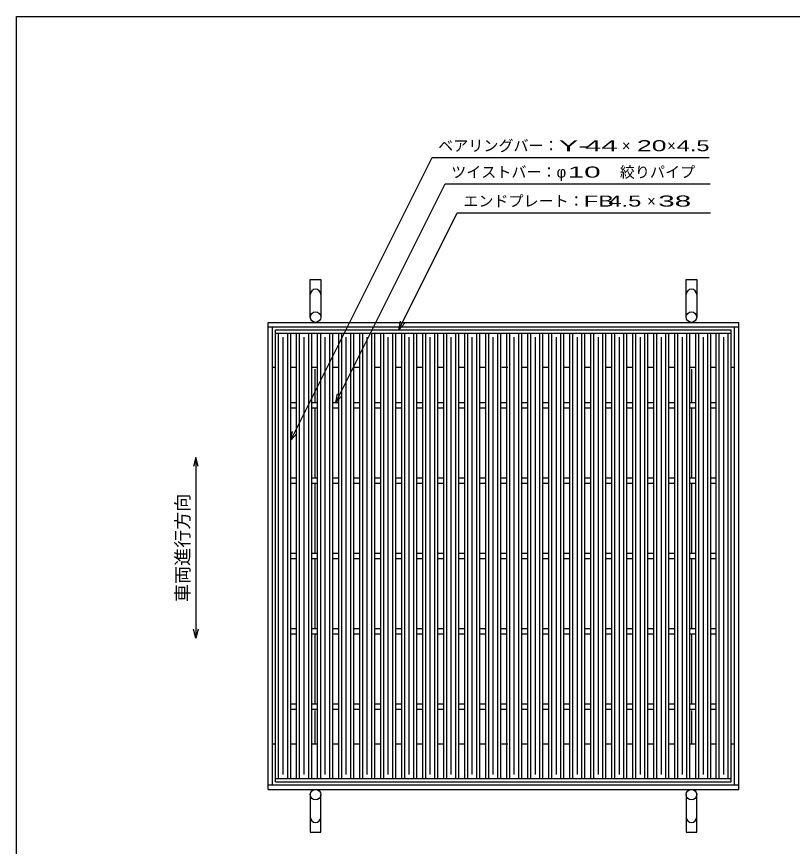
# Model space of a CAD drawing. Units: millimetres, scale not verified. Extents: x -1456 to 1379, y -1028 to 847.
# Drawn here: x -1389 to -359, y -255 to 847 of the extents above; entities that cross this region are included whole.
import ezdxf
from ezdxf.enums import TextEntityAlignment as Align

# ---------------------------------------------------------------- set-up
doc = ezdxf.new("R2010")
doc.units = ezdxf.units.MM
doc.header["$LTSCALE"] = 8
for name, color, linetype, lineweight in [('0_2', 150, 'Continuous', 25), ('16', 3, 'Continuous', 25), ('19', 6, 'Continuous', 25), ('22', 2, 'Continuous', 25)]:
    doc.layers.add(name, color=color, linetype=linetype, lineweight=lineweight)
doc.styles.add('ベクトル', font='')
doc.styles.get('ベクトル').set_extended_font_data('ベクトル')

msp = doc.modelspace()

# ---------------------------------------------------------------- linework, layer by layer
at = {"layer": '0_2'}
for p, q in [((-1388.8, -912.8), (-1388.8, 847.2)), ((-1388.8, 847.2), (1379.2, 847.2))]:
    msp.add_line(p, q, dxfattribs=at)
at = {"layer": '0_2', "color": 4}
for p, q in [((-1150.9, 261.866), (-1154.1, 249.866)), ((-1147.7, 249.866), (-1150.9, 261.866)), ((-1150.9, 261.866), (-1150.9, 21.866)), ((-1150.9, 21.866), (-1154.1, 33.866)), ((-1147.7, 33.866), (-1150.9, 21.866))]:
    msp.add_line(p, q, dxfattribs=at)
at = {"layer": '16'}
for p, q in [((-1044.9, 431.2), (-439.9, 431.2)), ((-1044.9, 426.7), (-1044.9, 431.2)), ((-439.9, 426.7), (-439.9, 431.2)), ((-1044.9, 426.7), (-439.9, 426.7)), ((-1044.9, -164.3), (-1044.9, 426.7)), ((-1044.9, 426.7), (-1024.9, 426.7)), ((-1040.9, -164.3), (-1040.9, 426.7)), ((-1034.9, -159.3), (-1034.9, 421.7)), ((-1028.9, -164.3), (-1028.9, 426.7)), ((-1024.9, -164.3), (-1024.9, 426.7)), ((-1017, -164.3), (-1017, 426.7)), ((-1017, 426.7), (-997, 426.7)), ((-1013, -164.3), (-1013, 426.7)), ((-1007, -159.3), (-1007, 421.7)), ((-1001, -164.3), (-1001, 426.7)), ((-997, -164.3), (-997, 426.7)), ((-989.1, -164.3), (-989.1, 426.7)), ((-989.1, 426.7), (-969.1, 426.7)), ((-985.1, -164.3), (-985.1, 426.7)), ((-979.1, -159.3), (-979.1, 421.7)), ((-973.1, -164.3), (-973.1, 426.7)), ((-969.1, -164.3), (-969.1, 426.7)), ((-961.2, -164.3), (-961.2, 426.7)), ((-961.2, 426.7), (-941.2, 426.7)), ((-957.2, -164.3), (-957.2, 426.7)), ((-951.2, -159.3), (-951.2, 421.7)), ((-945.2, -164.3), (-945.2, 426.7)), ((-941.2, -164.3), (-941.2, 426.7)), ((-933.3, -164.3), (-933.3, 426.7)), ((-933.3, 426.7), (-913.3, 426.7)), ((-929.3, -164.3), (-929.3, 426.7)), ((-923.3, -159.3), (-923.3, 421.7)), ((-917.3, -164.3), (-917.3, 426.7)), ((-913.3, -164.3), (-913.3, 426.7)), ((-905.4, -164.3), (-905.4, 426.7)), ((-905.4, 426.7), (-885.4, 426.7)), ((-901.4, -164.3), (-901.4, 426.7)), ((-895.4, -159.3), (-895.4, 421.7)), ((-889.4, -164.3), (-889.4, 426.7)), ((-885.4, -164.3), (-885.4, 426.7)), ((-877.5, -164.3), (-877.5, 426.7)), ((-877.5, 426.7), (-857.5, 426.7)), ((-873.5, -164.3), (-873.5, 426.7)), ((-867.5, -159.3), (-867.5, 421.7)), ((-861.5, -164.3), (-861.5, 426.7)), ((-857.5, -164.3), (-857.5, 426.7)), ((-849.6, -164.3), (-849.6, 426.7)), ((-849.6, 426.7), (-829.6, 426.7)), ((-845.6, -164.3), (-845.6, 426.7)), ((-839.6, -159.3), (-839.6, 421.7)), ((-833.6, -164.3), (-833.6, 426.7)), ((-829.6, -164.3), (-829.6, 426.7)), ((-821.7, -164.3), (-821.7, 426.7)), ((-821.7, 426.7), (-801.7, 426.7)), ((-817.7, -164.3), (-817.7, 426.7)), ((-811.7, -159.3), (-811.7, 421.7)), ((-805.7, -164.3), (-805.7, 426.7)), ((-801.7, -164.3), (-801.7, 426.7)), ((-793.8, -164.3), (-793.8, 426.7)), ((-793.8, 426.7), (-773.8, 426.7)), ((-789.8, -164.3), (-789.8, 426.7)), ((-783.8, -159.3), (-783.8, 421.7)), ((-777.8, -164.3), (-777.8, 426.7)), ((-773.8, -164.3), (-773.8, 426.7)), ((-765.9, -164.3), (-765.9, 426.7)), ((-765.9, 426.7), (-745.9, 426.7)), ((-761.9, -164.3), (-761.9, 426.7)), ((-755.9, -159.3), (-755.9, 421.7)), ((-749.9, -164.3), (-749.9, 426.7)), ((-745.9, -164.3), (-745.9, 426.7)), ((-738, -164.3), (-738, 426.7)), ((-738, 426.7), (-718, 426.7)), ((-734, -164.3), (-734, 426.7)), ((-728, -159.3), (-728, 421.7)), ((-722, -164.3), (-722, 426.7)), ((-718, -164.3), (-718, 426.7)), ((-710.1, -164.3), (-710.1, 426.7)), ((-710.1, 426.7), (-690.1, 426.7)), ((-706.1, -164.3), (-706.1, 426.7)), ((-700.1, -159.3), (-700.1, 421.7)), ((-694.1, -164.3), (-694.1, 426.7)), ((-690.1, -164.3), (-690.1, 426.7)), ((-682.2, -164.3), (-682.2, 426.7)), ((-682.2, 426.7), (-662.2, 426.7)), ((-678.2, -164.3), (-678.2, 426.7)), ((-672.2, -159.3), (-672.2, 421.7)), ((-666.2, -164.3), (-666.2, 426.7)), ((-662.2, -164.3), (-662.2, 426.7)), ((-654.3, -164.3), (-654.3, 426.7)), ((-654.3, 426.7), (-634.3, 426.7)), ((-650.3, -164.3), (-650.3, 426.7)), ((-644.3, -159.3), (-644.3, 421.7)), ((-638.3, -164.3), (-638.3, 426.7)), ((-634.3, -164.3), (-634.3, 426.7)), ((-626.4, -164.3), (-626.4, 426.7)), ((-626.4, 426.7), (-606.4, 426.7)), ((-622.4, -164.3), (-622.4, 426.7)), ((-616.4, -159.3), (-616.4, 421.7)), ((-610.4, -164.3), (-610.4, 426.7)), ((-606.4, -164.3), (-606.4, 426.7)), ((-598.5, -164.3), (-598.5, 426.7)), ((-598.5, 426.7), (-578.5, 426.7)), ((-594.5, -164.3), (-594.5, 426.7)), ((-588.5, -159.3), (-588.5, 421.7)), ((-582.5, -164.3), (-582.5, 426.7)), ((-578.5, -164.3), (-578.5, 426.7)), ((-570.6, -164.3), (-570.6, 426.7)), ((-570.6, 426.7), (-550.6, 426.7)), ((-566.6, -164.3), (-566.6, 426.7)), ((-560.6, -159.3), (-560.6, 421.7)), ((-554.6, -164.3), (-554.6, 426.7)), ((-550.6, -164.3), (-550.6, 426.7)), ((-542.7, -164.3), (-542.7, 426.7)), ((-542.7, 426.7), (-522.7, 426.7)), ((-538.7, -164.3), (-538.7, 426.7)), ((-532.7, -159.3), (-532.7, 421.7)), ((-526.7, -164.3), (-526.7, 426.7)), ((-522.7, -164.3), (-522.7, 426.7)), ((-514.8, -164.3), (-514.8, 426.7)), ((-514.8, 426.7), (-494.8, 426.7)), ((-510.8, -164.3), (-510.8, 426.7)), ((-504.8, -159.3), (-504.8, 421.7)), ((-498.8, -164.3), (-498.8, 426.7)), ((-494.8, -164.3), (-494.8, 426.7)), ((-486.9, -164.3), (-486.9, 426.7)), ((-486.9, 426.7), (-466.9, 426.7)), ((-482.9, -164.3), (-482.9, 426.7)), ((-476.9, -159.3), (-476.9, 421.7)), ((-470.9, -164.3), (-470.9, 426.7)), ((-466.9, -164.3), (-466.9, 426.7)), ((-459.9, -164.3), (-459.9, 426.7)), ((-459.9, 426.7), (-439.9, 426.7)), ((-455.9, -164.3), (-455.9, 426.7)), ((-449.9, -159.3), (-449.9, 421.7)), ((-443.9, -164.3), (-443.9, 426.7)), ((-439.9, -164.3), (-439.9, 426.7)), ((-1024.9, 334.7), (-1017, 334.7)), ((-997, 334.7), (-989.1, 334.7)), ((-969.1, 334.7), (-961.2, 334.7)), ((-941.2, 334.7), (-933.3, 334.7)), ((-913.3, 334.7), (-905.4, 334.7)), ((-885.4, 334.7), (-877.5, 334.7)), ((-857.5, 334.7), (-849.6, 334.7)), ((-829.6, 334.7), (-821.7, 334.7)), ((-801.7, 334.7), (-793.8, 334.7)), ((-773.8, 334.7), (-765.9, 334.7)), ((-745.9, 334.7), (-738, 334.7)), ((-718, 334.7), (-710.1, 334.7)), ((-690.1, 334.7), (-682.2, 334.7)), ((-662.2, 334.7), (-654.3, 334.7)), ((-634.3, 334.7), (-626.4, 334.7)), ((-606.4, 334.7), (-598.5, 334.7)), ((-578.5, 334.7), (-570.6, 334.7)), ((-550.6, 334.7), (-542.7, 334.7)), ((-522.7, 334.7), (-514.8, 334.7)), ((-494.8, 334.7), (-486.9, 334.7)), ((-466.9, 334.7), (-459.9, 334.7)), ((-1024.9, 327.7), (-1017, 327.7)), ((-997, 327.7), (-989.1, 327.7)), ((-969.1, 327.7), (-961.2, 327.7)), ((-941.2, 327.7), (-933.3, 327.7)), ((-913.3, 327.7), (-905.4, 327.7)), ((-885.4, 327.7), (-877.5, 327.7)), ((-857.5, 327.7), (-849.6, 327.7)), ((-829.6, 327.7), (-821.7, 327.7)), ((-801.7, 327.7), (-793.8, 327.7)), ((-773.8, 327.7), (-765.9, 327.7)), ((-745.9, 327.7), (-738, 327.7)), ((-718, 327.7), (-710.1, 327.7)), ((-690.1, 327.7), (-682.2, 327.7)), ((-662.2, 327.7), (-654.3, 327.7)), ((-634.3, 327.7), (-626.4, 327.7)), ((-606.4, 327.7), (-598.5, 327.7)), ((-578.5, 327.7), (-570.6, 327.7)), ((-550.6, 327.7), (-542.7, 327.7)), ((-522.7, 327.7), (-514.8, 327.7)), ((-494.8, 327.7), (-486.9, 327.7)), ((-466.9, 327.7), (-459.9, 327.7)), ((-1024.9, 234.7), (-1017, 234.7)), ((-997, 234.7), (-989.1, 234.7)), ((-969.1, 234.7), (-961.2, 234.7)), ((-941.2, 234.7), (-933.3, 234.7)), ((-913.3, 234.7), (-905.4, 234.7)), ((-885.4, 234.7), (-877.5, 234.7)), ((-857.5, 234.7), (-849.6, 234.7)), ((-829.6, 234.7), (-821.7, 234.7)), ((-801.7, 234.7), (-793.8, 234.7)), ((-773.8, 234.7), (-765.9, 234.7)), ((-745.9, 234.7), (-738, 234.7)), ((-718, 234.7), (-710.1, 234.7)), ((-690.1, 234.7), (-682.2, 234.7)), ((-662.2, 234.7), (-654.3, 234.7)), ((-634.3, 234.7), (-626.4, 234.7)), ((-606.4, 234.7), (-598.5, 234.7)), ((-578.5, 234.7), (-570.6, 234.7)), ((-550.6, 234.7), (-542.7, 234.7)), ((-522.7, 234.7), (-514.8, 234.7)), ((-494.8, 234.7), (-486.9, 234.7)), ((-466.9, 234.7), (-459.9, 234.7)), ((-1024.9, 227.7), (-1017, 227.7)), ((-997, 227.7), (-989.1, 227.7)), ((-969.1, 227.7), (-961.2, 227.7)), ((-941.2, 227.7), (-933.3, 227.7)), ((-913.3, 227.7), (-905.4, 227.7)), ((-885.4, 227.7), (-877.5, 227.7)), ((-857.5, 227.7), (-849.6, 227.7)), ((-829.6, 227.7), (-821.7, 227.7)), ((-801.7, 227.7), (-793.8, 227.7)), ((-773.8, 227.7), (-765.9, 227.7)), ((-745.9, 227.7), (-738, 227.7)), ((-718, 227.7), (-710.1, 227.7)), ((-690.1, 227.7), (-682.2, 227.7)), ((-662.2, 227.7), (-654.3, 227.7)), ((-634.3, 227.7), (-626.4, 227.7)), ((-606.4, 227.7), (-598.5, 227.7)), ((-578.5, 227.7), (-570.6, 227.7)), ((-550.6, 227.7), (-542.7, 227.7)), ((-522.7, 227.7), (-514.8, 227.7)), ((-494.8, 227.7), (-486.9, 227.7)), ((-466.9, 227.7), (-459.9, 227.7)), ((-1024.9, 134.7), (-1017, 134.7)), ((-997, 134.7), (-989.1, 134.7)), ((-969.1, 134.7), (-961.2, 134.7)), ((-941.2, 134.7), (-933.3, 134.7)), ((-913.3, 134.7), (-905.4, 134.7)), ((-885.4, 134.7), (-877.5, 134.7)), ((-857.5, 134.7), (-849.6, 134.7)), ((-829.6, 134.7), (-821.7, 134.7)), ((-801.7, 134.7), (-793.8, 134.7)), ((-773.8, 134.7), (-765.9, 134.7)), ((-745.9, 134.7), (-738, 134.7)), ((-718, 134.7), (-710.1, 134.7)), ((-690.1, 134.7), (-682.2, 134.7)), ((-662.2, 134.7), (-654.3, 134.7)), ((-634.3, 134.7), (-626.4, 134.7)), ((-606.4, 134.7), (-598.5, 134.7)), ((-578.5, 134.7), (-570.6, 134.7)), ((-550.6, 134.7), (-542.7, 134.7)), ((-522.7, 134.7), (-514.8, 134.7)), ((-494.8, 134.7), (-486.9, 134.7)), ((-466.9, 134.7), (-459.9, 134.7)), ((-1024.9, 127.7), (-1017, 127.7)), ((-997, 127.7), (-989.1, 127.7)), ((-969.1, 127.7), (-961.2, 127.7)), ((-941.2, 127.7), (-933.3, 127.7)), ((-913.3, 127.7), (-905.4, 127.7)), ((-885.4, 127.7), (-877.5, 127.7)), ((-857.5, 127.7), (-849.6, 127.7)), ((-829.6, 127.7), (-821.7, 127.7)), ((-801.7, 127.7), (-793.8, 127.7)), ((-773.8, 127.7), (-765.9, 127.7)), ((-745.9, 127.7), (-738, 127.7)), ((-718, 127.7), (-710.1, 127.7)), ((-690.1, 127.7), (-682.2, 127.7)), ((-662.2, 127.7), (-654.3, 127.7)), ((-634.3, 127.7), (-626.4, 127.7)), ((-606.4, 127.7), (-598.5, 127.7)), ((-578.5, 127.7), (-570.6, 127.7)), ((-550.6, 127.7), (-542.7, 127.7)), ((-522.7, 127.7), (-514.8, 127.7)), ((-494.8, 127.7), (-486.9, 127.7)), ((-466.9, 127.7), (-459.9, 127.7)), ((-1024.9, 34.7), (-1017, 34.7)), ((-997, 34.7), (-989.1, 34.7)), ((-969.1, 34.7), (-961.2, 34.7)), ((-941.2, 34.7), (-933.3, 34.7)), ((-913.3, 34.7), (-905.4, 34.7)), ((-885.4, 34.7), (-877.5, 34.7)), ((-857.5, 34.7), (-849.6, 34.7)), ((-829.6, 34.7), (-821.7, 34.7)), ((-801.7, 34.7), (-793.8, 34.7)), ((-773.8, 34.7), (-765.9, 34.7)), ((-745.9, 34.7), (-738, 34.7)), ((-718, 34.7), (-710.1, 34.7)), ((-690.1, 34.7), (-682.2, 34.7)), ((-662.2, 34.7), (-654.3, 34.7)), ((-634.3, 34.7), (-626.4, 34.7)), ((-606.4, 34.7), (-598.5, 34.7)), ((-578.5, 34.7), (-570.6, 34.7)), ((-550.6, 34.7), (-542.7, 34.7)), ((-522.7, 34.7), (-514.8, 34.7)), ((-494.8, 34.7), (-486.9, 34.7)), ((-466.9, 34.7), (-459.9, 34.7)), ((-1024.9, 27.7), (-1017, 27.7)), ((-997, 27.7), (-989.1, 27.7)), ((-969.1, 27.7), (-961.2, 27.7)), ((-941.2, 27.7), (-933.3, 27.7)), ((-913.3, 27.7), (-905.4, 27.7)), ((-885.4, 27.7), (-877.5, 27.7)), ((-857.5, 27.7), (-849.6, 27.7)), ((-829.6, 27.7), (-821.7, 27.7)), ((-801.7, 27.7), (-793.8, 27.7)), ((-773.8, 27.7), (-765.9, 27.7)), ((-745.9, 27.7), (-738, 27.7)), ((-718, 27.7), (-710.1, 27.7)), ((-690.1, 27.7), (-682.2, 27.7)), ((-662.2, 27.7), (-654.3, 27.7)), ((-634.3, 27.7), (-626.4, 27.7)), ((-606.4, 27.7), (-598.5, 27.7)), ((-578.5, 27.7), (-570.6, 27.7)), ((-550.6, 27.7), (-542.7, 27.7)), ((-522.7, 27.7), (-514.8, 27.7)), ((-494.8, 27.7), (-486.9, 27.7)), ((-466.9, 27.7), (-459.9, 27.7)), ((-1024.9, -65.3), (-1017, -65.3)), ((-997, -65.3), (-989.1, -65.3)), ((-969.1, -65.3), (-961.2, -65.3)), ((-941.2, -65.3), (-933.3, -65.3)), ((-913.3, -65.3), (-905.4, -65.3)), ((-885.4, -65.3), (-877.5, -65.3)), ((-857.5, -65.3), (-849.6, -65.3)), ((-829.6, -65.3), (-821.7, -65.3)), ((-801.7, -65.3), (-793.8, -65.3)), ((-773.8, -65.3), (-765.9, -65.3)), ((-745.9, -65.3), (-738, -65.3)), ((-718, -65.3), (-710.1, -65.3)), ((-690.1, -65.3), (-682.2, -65.3)), ((-662.2, -65.3), (-654.3, -65.3)), ((-634.3, -65.3), (-626.4, -65.3)), ((-606.4, -65.3), (-598.5, -65.3)), ((-578.5, -65.3), (-570.6, -65.3)), ((-550.6, -65.3), (-542.7, -65.3)), ((-522.7, -65.3), (-514.8, -65.3)), ((-494.8, -65.3), (-486.9, -65.3)), ((-466.9, -65.3), (-459.9, -65.3)), ((-1024.9, -72.3), (-1017, -72.3)), ((-997, -72.3), (-989.1, -72.3)), ((-969.1, -72.3), (-961.2, -72.3)), ((-941.2, -72.3), (-933.3, -72.3)), ((-913.3, -72.3), (-905.4, -72.3)), ((-885.4, -72.3), (-877.5, -72.3)), ((-857.5, -72.3), (-849.6, -72.3)), ((-829.6, -72.3), (-821.7, -72.3)), ((-801.7, -72.3), (-793.8, -72.3)), ((-773.8, -72.3), (-765.9, -72.3)), ((-745.9, -72.3), (-738, -72.3)), ((-718, -72.3), (-710.1, -72.3)), ((-690.1, -72.3), (-682.2, -72.3)), ((-662.2, -72.3), (-654.3, -72.3)), ((-634.3, -72.3), (-626.4, -72.3)), ((-606.4, -72.3), (-598.5, -72.3)), ((-578.5, -72.3), (-570.6, -72.3)), ((-550.6, -72.3), (-542.7, -72.3)), ((-522.7, -72.3), (-514.8, -72.3)), ((-494.8, -72.3), (-486.9, -72.3)), ((-466.9, -72.3), (-459.9, -72.3)), ((-1044.9, -164.3), (-439.9, -164.3)), ((-1044.9, -168.8), (-1044.9, -164.3)), ((-1044.9, -164.3), (-1024.9, -164.3)), ((-1017, -164.3), (-997, -164.3)), ((-989.1, -164.3), (-969.1, -164.3)), ((-961.2, -164.3), (-941.2, -164.3)), ((-933.3, -164.3), (-913.3, -164.3)), ((-905.4, -164.3), (-885.4, -164.3)), ((-877.5, -164.3), (-857.5, -164.3)), ((-849.6, -164.3), (-829.6, -164.3)), ((-821.7, -164.3), (-801.7, -164.3)), ((-793.8, -164.3), (-773.8, -164.3)), ((-765.9, -164.3), (-745.9, -164.3)), ((-738, -164.3), (-718, -164.3)), ((-710.1, -164.3), (-690.1, -164.3)), ((-682.2, -164.3), (-662.2, -164.3)), ((-654.3, -164.3), (-634.3, -164.3)), ((-626.4, -164.3), (-606.4, -164.3)), ((-598.5, -164.3), (-578.5, -164.3)), ((-570.6, -164.3), (-550.6, -164.3)), ((-542.7, -164.3), (-522.7, -164.3)), ((-514.8, -164.3), (-494.8, -164.3)), ((-486.9, -164.3), (-466.9, -164.3)), ((-459.9, -164.3), (-439.9, -164.3)), ((-439.9, -168.8), (-439.9, -164.3)), ((-1044.9, -168.8), (-439.9, -168.8))]:
    msp.add_line(p, q, dxfattribs=at)
at = {"layer": '19'}
for p, q in [((-998.9, 448.2), (-998.9, 498.2)), ((-998.9, 498.2), (-984.9, 498.2)), ((-984.9, 498.2), (-984.9, 448.2)), ((-499.9, 448.2), (-499.9, 498.2)), ((-499.9, 498.2), (-485.9, 498.2)), ((-485.9, 498.2), (-485.9, 448.2)), ((-1054.9, 441.2), (-429.9, 441.2)), ((-1054.9, -178.8), (-1054.9, 441.2)), ((-429.9, -178.8), (-429.9, 441.2)), ((-1054.9, 435.2), (-429.9, 435.2)), ((-1048.9, -172.8), (-1048.9, 435.2)), ((-435.9, -172.8), (-435.9, 435.2)), ((-1044.9, 381.2), (-1048.9, 381.2)), ((-1017, 381.2), (-1024.9, 381.2)), ((-989.1, 381.2), (-997, 381.2)), ((-992.4, 334.7), (-992.4, 379.2)), ((-961.2, 381.2), (-969.1, 381.2)), ((-933.3, 381.2), (-941.2, 381.2)), ((-905.4, 381.2), (-913.3, 381.2)), ((-877.5, 381.2), (-885.4, 381.2)), ((-849.6, 381.2), (-857.5, 381.2)), ((-821.7, 381.2), (-829.6, 381.2)), ((-793.8, 381.2), (-801.7, 381.2)), ((-765.9, 381.2), (-773.8, 381.2)), ((-736.81, 381.2), (-744.71, 381.2)), ((-710.1, 381.2), (-718, 381.2)), ((-682.2, 381.2), (-690.1, 381.2)), ((-654.3, 381.2), (-662.2, 381.2)), ((-626.4, 381.2), (-634.3, 381.2)), ((-598.5, 381.2), (-606.4, 381.2)), ((-570.6, 381.2), (-578.5, 381.2)), ((-542.7, 381.2), (-550.6, 381.2)), ((-514.8, 381.2), (-522.7, 381.2)), ((-486.9, 381.2), (-494.8, 381.2)), ((-492.4, 334.7), (-492.4, 379.2)), ((-459.9, 381.2), (-466.9, 381.2)), ((-435.9, 381.2), (-439.9, 381.2)), ((-992.4, 234.7), (-992.4, 327.7)), ((-492.4, 234.7), (-492.4, 327.7)), ((-992.4, 134.7), (-992.4, 227.7)), ((-492.4, 134.7), (-492.4, 227.7)), ((-992.4, 34.7), (-992.4, 127.7)), ((-492.4, 34.7), (-492.4, 127.7)), ((-992.4, -65.3), (-992.4, 27.7)), ((-492.4, -65.3), (-492.4, 27.7)), ((-992.4, -118.8), (-992.4, -74.3)), ((-492.4, -118.8), (-492.4, -74.3)), ((-1044.9, -118.8), (-1048.9, -118.8)), ((-1017, -118.8), (-1024.9, -118.8)), ((-989.1, -118.8), (-997, -118.8)), ((-961.2, -118.8), (-969.1, -118.8)), ((-933.3, -118.8), (-941.2, -118.8)), ((-905.4, -118.8), (-913.3, -118.8)), ((-877.5, -118.8), (-885.4, -118.8)), ((-849.6, -118.8), (-857.5, -118.8)), ((-821.7, -118.8), (-829.6, -118.8)), ((-793.8, -118.8), (-801.7, -118.8)), ((-765.9, -118.8), (-773.8, -118.8)), ((-736.81, -118.8), (-744.71, -118.8)), ((-710.1, -118.8), (-718, -118.8)), ((-682.2, -118.8), (-690.1, -118.8)), ((-654.3, -118.8), (-662.2, -118.8)), ((-626.4, -118.8), (-634.3, -118.8)), ((-598.5, -118.8), (-606.4, -118.8)), ((-570.6, -118.8), (-578.5, -118.8)), ((-542.7, -118.8), (-550.6, -118.8)), ((-514.8, -118.8), (-522.7, -118.8)), ((-486.9, -118.8), (-494.8, -118.8)), ((-459.9, -118.8), (-466.9, -118.8)), ((-435.9, -118.8), (-439.9, -118.8)), ((-1054.9, -172.8), (-429.9, -172.8)), ((-1054.9, -178.8), (-429.9, -178.8)), ((-998.9, -185.8), (-998.9, -235.8)), ((-984.9, -235.8), (-984.9, -185.8)), ((-499.9, -185.8), (-499.9, -235.8)), ((-485.9, -235.8), (-485.9, -185.8)), ((-998.9, -235.8), (-984.9, -235.8)), ((-499.9, -235.8), (-485.9, -235.8))]:
    msp.add_line(p, q, dxfattribs=at)
for centre in [(-991.9, 448.2), (-492.9, 448.2), (-991.9, -185.8), (-492.9, -185.8)]:
    msp.add_circle(centre, 7, dxfattribs=at)
for centre, start, end in [((-991.9, 478.2), 0, 180), ((-492.9, 478.2), 0, 180), ((-991.9, -215.8), 180, 0), ((-492.9, -215.8), 180, 0)]:
    msp.add_arc(centre, 7, start, end, dxfattribs=at)
at = {"layer": '22', "color": 4}
for p, q in [((-1024.9, 284.7), (-837.15, 660.2)), ((-837.15, 660.2), (-469.15, 660.2)), ((-965.15, 334.7), (-819.9, 625.2)), ((-819.9, 625.2), (-467.9, 625.2)), ((-881.45, 431.2), (-803.7, 586.7)), ((-803.7, 586.7), (-467.7, 586.7)), ((-881.45, 431.2), (-879.05, 442.88)), ((-881.45, 431.2), (-873.45, 440)), ((-965.15, 334.7), (-962.75, 346.38)), ((-965.15, 334.7), (-957.15, 343.5)), ((-1024.9, 284.7), (-1022.5, 296.38)), ((-1024.9, 284.7), (-1016.9, 293.5))]:
    msp.add_line(p, q, dxfattribs=at)

# ---------------------------------------------------------------- texts
at = {"layer": '0_2', "color": 2, "style": 'ベクトル'}
msp.add_text('車両進行方向', height=17.6, rotation=90, dxfattribs=at).set_placement((-1168.5, 69.866), align=Align.MIDDLE_LEFT)
at = {"layer": '22', "style": 'ベクトル'}
for s, p in [('ベアリングバー：', (-829.15, 675.8)), ('×', (-585.15, 675.8)), ('×', (-525.15, 675.8)), ('絞りパイプ', (-587.9, 640.8)), ('ツイストバー：', (-811.9, 640.8)), ('φ', (-671.9, 640.8)), ('エンドプレート：', (-795.7, 602.3)), ('×', (-551.7, 602.3))]:
    msp.add_text(s, height=14.66, dxfattribs=at).set_placement(p, align=Align.MIDDLE_LEFT)
for s, width, p in [('Y-', 2, (-669.15, 675.8)), (' 44 ', 2, (-645.15, 675.8)), ('20', 1.8, (-565.15, 675.8)), (' 4.5 ', 1.6, (-521.15, 675.8)), (' 10 ', 2, (-667.9, 640.8)), ('FB', 1.6, (-635.7, 602.3)), (' 4.5 ', 1.6, (-611.7, 602.3)), (' 38 ', 2, (-547.7, 602.3))]:
    msp.add_text(s, height=14.66, dxfattribs=dict(at, width=width)).set_placement(p, align=Align.MIDDLE_LEFT)

doc.saveas('drawing.dxf')
